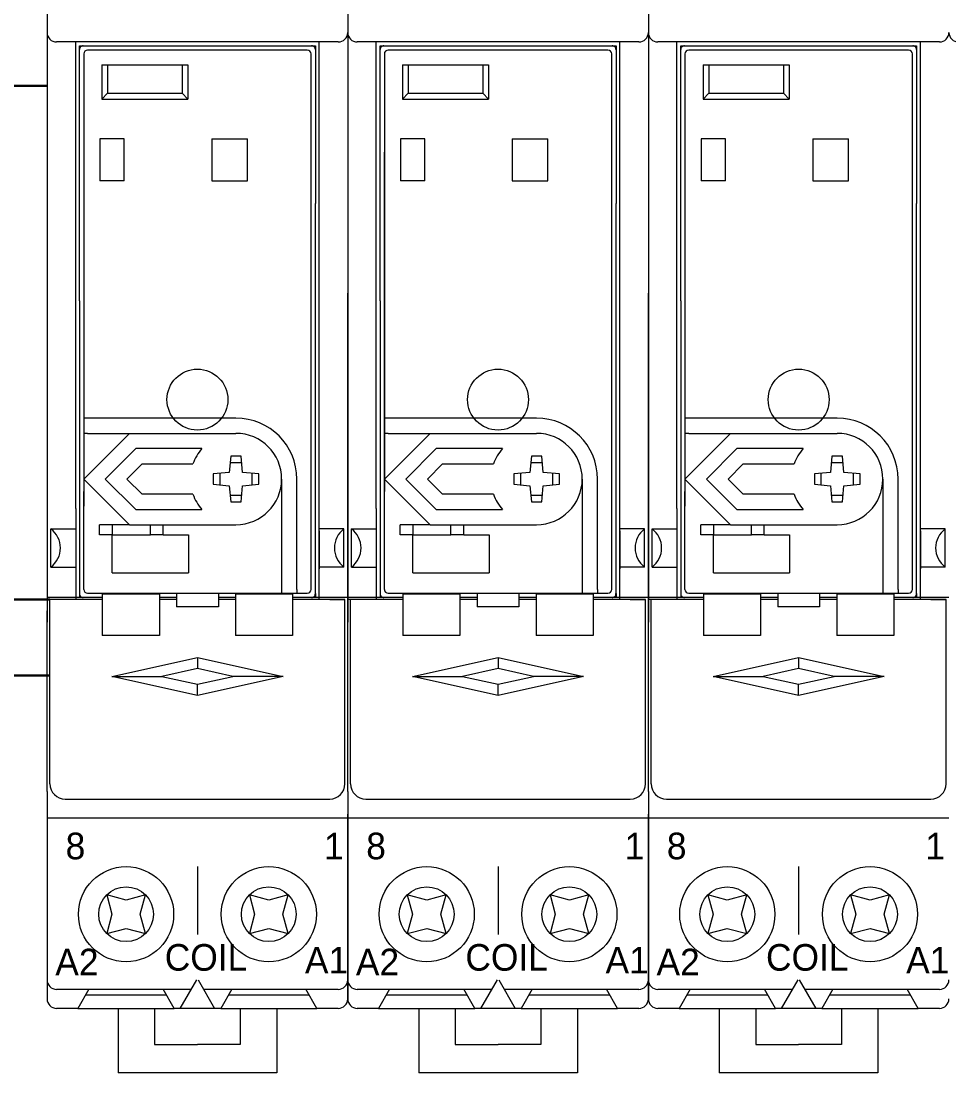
# Model space of a CAD drawing. Header units: millimetres. Extents: x -6000 to 26000, y -6000 to 26000.
# Drawn here: x 86 to 92.78, y -2357.63 to -2349.93 of the extents above; entities that cross this region are included whole.
import ezdxf

# ---------------------------------------------------------------- set-up
doc = ezdxf.new("R2010")
doc.units = ezdxf.units.MM
doc.header["$MEASUREMENT"] = 0
doc.linetypes.add('HIDDEN2', pattern=[2.38125, 1.5875, -0.79375])
for name, color, linetype, lineweight in [('Чертеж и Рисунок_Ном._пера__1', 7, 'Continuous', 15), ('Чертеж и Рисунок_Ном._пера__21', 7, 'Continuous', 30), ('Чертеж и Рисунок_Ном._пера__7', 7, 'Continuous', 15)]:
    doc.layers.add(name, color=color, linetype=linetype, lineweight=lineweight)
doc.styles.add('СГЕНЕРИР_СТИЛЬ_3', font='arial.ttf')

msp = doc.modelspace()

# ---------------------------------------------------------------- linework, layer by layer
at = {"layer": 'Чертеж и Рисунок_Ном._пера__21', "color": 7, "linetype": 'Continuous', "lineweight": 30}
for p, q in [((84.381, -2350.4078), (86.1895, -2350.4078)), ((86.2104, -2354.1639), (84.381, -2354.1639)), ((86.2104, -2354.7204), (84.381, -2354.7204))]:
    msp.add_line(p, q, dxfattribs=at)
at = {"layer": 'Чертеж и Рисунок_Ном._пера__7', "color": 7, "linetype": 'Continuous', "lineweight": 15}
for p, q in [((86.1895, -2345.8378), (86.1895, -2351.924)), ((88.3875, -2345.8378), (88.3875, -2351.924)), ((88.3875, -2345.8378), (88.3875, -2351.924)), ((90.5856, -2345.8378), (90.5856, -2351.924)), ((90.5856, -2345.8378), (90.5856, -2351.924)), ((88.318, -2350.0878), (86.259, -2350.0878)), ((86.3982, -2353.4994), (86.3982, -2350.0878)), ((86.426, -2350.1435), (86.426, -2350.1156)), ((86.426, -2350.1156), (88.151, -2350.1156)), ((86.426, -2350.8251), (86.426, -2350.1435)), ((88.0919, -2350.1469), (86.4851, -2350.1469)), ((88.1232, -2350.1156), (88.151, -2350.1156)), ((88.151, -2350.1156), (88.151, -2350.1435)), ((88.151, -2350.1156), (88.151, -2351.2703)), ((88.1789, -2354.1639), (88.1789, -2350.0878)), ((90.516, -2350.0878), (88.4571, -2350.0878)), ((88.5962, -2353.4994), (88.5962, -2350.0878)), ((88.624, -2350.1435), (88.624, -2350.1156)), ((88.624, -2350.1156), (90.3491, -2350.1156)), ((88.624, -2350.8251), (88.624, -2350.1435)), ((90.2899, -2350.1469), (88.6831, -2350.1469)), ((90.3212, -2350.1156), (90.3491, -2350.1156)), ((90.3491, -2350.1156), (90.3491, -2350.1435)), ((90.3491, -2350.1156), (90.3491, -2351.2703)), ((90.3769, -2354.1639), (90.3769, -2350.0878)), ((92.714, -2350.0878), (90.6551, -2350.0878)), ((90.7942, -2353.4994), (90.7942, -2350.0878)), ((90.8221, -2350.1435), (90.8221, -2350.1156)), ((90.8221, -2350.1156), (92.5471, -2350.1156)), ((90.8221, -2350.8251), (90.8221, -2350.1435)), ((92.488, -2350.1469), (90.8812, -2350.1469)), ((92.5193, -2350.1156), (92.5471, -2350.1156)), ((92.5471, -2350.1156), (92.5471, -2350.1435)), ((92.5471, -2350.1156), (92.5471, -2351.2703)), ((92.5749, -2354.1639), (92.5749, -2350.0878)), ((86.4573, -2350.1748), (86.4573, -2352.8388)), ((88.1197, -2354.0909), (88.1197, -2350.1748)), ((88.6553, -2350.1748), (88.6553, -2352.8388)), ((90.3178, -2354.0909), (90.3178, -2350.1748)), ((90.8534, -2350.1748), (90.8534, -2352.8388)), ((92.5158, -2354.0909), (92.5158, -2350.1748)), ((86.5894, -2350.2548), (87.2189, -2350.2548)), ((86.5894, -2350.2548), (86.5894, -2350.5052)), ((86.6312, -2350.2548), (86.6312, -2350.4634)), ((87.1772, -2350.2548), (87.1772, -2350.4634)), ((87.2189, -2350.2548), (87.2189, -2350.5052)), ((88.7875, -2350.2548), (89.417, -2350.2548)), ((88.7875, -2350.2548), (88.7875, -2350.5052)), ((88.8292, -2350.2548), (88.8292, -2350.4634)), ((89.3753, -2350.2548), (89.3753, -2350.4634)), ((89.417, -2350.2548), (89.417, -2350.5052)), ((90.9855, -2350.2548), (91.615, -2350.2548)), ((90.9855, -2350.2548), (90.9855, -2350.5052)), ((91.0273, -2350.2548), (91.0273, -2350.4634)), ((91.5733, -2350.2548), (91.5733, -2350.4634)), ((91.615, -2350.2548), (91.615, -2350.5052)), ((86.5894, -2350.5052), (86.6312, -2350.4634)), ((86.6312, -2350.4634), (87.1772, -2350.4634)), ((87.2189, -2350.5052), (87.1772, -2350.4634)), ((88.7875, -2350.5052), (88.8292, -2350.4634)), ((88.8292, -2350.4634), (89.3753, -2350.4634)), ((89.417, -2350.5052), (89.3753, -2350.4634)), ((90.9855, -2350.5052), (91.0273, -2350.4634)), ((91.0273, -2350.4634), (91.5733, -2350.4634)), ((91.615, -2350.5052), (91.5733, -2350.4634)), ((86.5894, -2350.5052), (87.2189, -2350.5052)), ((88.7875, -2350.5052), (89.417, -2350.5052)), ((90.9855, -2350.5052), (91.615, -2350.5052)), ((86.426, -2351.2703), (86.426, -2350.8251)), ((86.7529, -2350.7973), (86.5755, -2350.7973)), ((86.5755, -2350.7973), (86.5755, -2351.1034)), ((86.7529, -2351.1034), (86.7529, -2350.7973)), ((87.3928, -2350.7973), (87.6537, -2350.7973)), ((87.3928, -2350.7973), (87.3928, -2351.1034)), ((87.6537, -2351.1034), (87.6537, -2350.7973)), ((88.624, -2351.2703), (88.624, -2350.8251)), ((88.9509, -2350.7973), (88.7736, -2350.7973)), ((88.7736, -2350.7973), (88.7736, -2351.1034)), ((88.9509, -2351.1034), (88.9509, -2350.7973)), ((89.5909, -2350.7973), (89.8517, -2350.7973)), ((89.5909, -2350.7973), (89.5909, -2351.1034)), ((89.8517, -2351.1034), (89.8517, -2350.7973)), ((90.8221, -2351.2703), (90.8221, -2350.8251)), ((91.149, -2350.7973), (90.9716, -2350.7973)), ((90.9716, -2350.7973), (90.9716, -2351.1034)), ((91.149, -2351.1034), (91.149, -2350.7973)), ((91.7889, -2350.7973), (92.0498, -2350.7973)), ((91.7889, -2350.7973), (91.7889, -2351.1034)), ((92.0498, -2351.1034), (92.0498, -2350.7973)), ((86.4571, -2350.8947), (86.4571, -2353.4823)), ((88.12, -2353.4823), (88.12, -2350.8947)), ((88.6551, -2350.8947), (88.6551, -2353.4823)), ((90.318, -2353.4823), (90.318, -2350.8947)), ((90.8531, -2350.8947), (90.8531, -2353.4823)), ((92.516, -2353.4823), (92.516, -2350.8947)), ((86.7529, -2351.1034), (86.5755, -2351.1034)), ((87.3928, -2351.1034), (87.6537, -2351.1034)), ((88.9509, -2351.1034), (88.7736, -2351.1034)), ((89.5909, -2351.1034), (89.8517, -2351.1034)), ((91.149, -2351.1034), (90.9716, -2351.1034)), ((91.7889, -2351.1034), (92.0498, -2351.1034)), ((86.426, -2351.9798), (86.426, -2351.2703)), ((88.151, -2354.1222), (88.151, -2351.2703)), ((88.624, -2351.9798), (88.624, -2351.2703)), ((90.3491, -2354.1222), (90.3491, -2351.2703)), ((90.8221, -2351.9798), (90.8221, -2351.2703)), ((92.5471, -2354.1222), (92.5471, -2351.2703)), ((86.1895, -2351.924), (86.1895, -2354.1918)), ((88.3875, -2355.569), (88.3875, -2351.924)), ((88.3875, -2351.924), (88.3875, -2354.1918)), ((90.5856, -2355.569), (90.5856, -2351.924)), ((90.5856, -2351.924), (90.5856, -2354.1918)), ((86.426, -2351.9798), (86.426, -2354.15)), ((88.624, -2351.9798), (88.624, -2354.15)), ((90.8221, -2351.9798), (90.8221, -2354.15)), ((86.4851, -2352.8388), (86.4573, -2352.8388)), ((86.4573, -2352.8388), (86.4573, -2352.9501)), ((87.5702, -2352.8388), (86.4851, -2352.8388)), ((88.6831, -2352.8388), (88.6553, -2352.8388)), ((88.6553, -2352.8388), (88.6553, -2352.9501)), ((89.7683, -2352.8388), (88.6831, -2352.8388)), ((90.8812, -2352.8388), (90.8534, -2352.8388)), ((90.8534, -2352.8388), (90.8534, -2352.9501)), ((91.9663, -2352.8388), (90.8812, -2352.8388)), ((86.4851, -2352.9501), (86.4573, -2352.9501)), ((86.4573, -2352.9501), (86.4573, -2353.284)), ((86.4573, -2353.284), (86.7912, -2352.9501)), ((86.4851, -2352.9501), (87.5702, -2352.9501)), ((88.6831, -2352.9501), (88.6553, -2352.9501)), ((88.6553, -2352.9501), (88.6553, -2353.284)), ((88.6553, -2353.284), (88.9892, -2352.9501)), ((88.6831, -2352.9501), (89.7683, -2352.9501)), ((90.8812, -2352.9501), (90.8534, -2352.9501)), ((90.8534, -2352.9501), (90.8534, -2353.284)), ((90.8534, -2353.284), (91.1872, -2352.9501)), ((90.8812, -2352.9501), (91.9663, -2352.9501)), ((86.8373, -2353.0614), (86.6147, -2353.284)), ((87.3214, -2353.0614), (86.8373, -2353.0614)), ((89.0353, -2353.0614), (88.8127, -2353.284)), ((89.5194, -2353.0614), (89.0353, -2353.0614)), ((91.2333, -2353.0614), (91.0108, -2353.284)), ((91.7174, -2353.0614), (91.2333, -2353.0614)), ((87.532, -2353.1171), (87.5216, -2353.2354)), ((87.6085, -2353.1171), (87.532, -2353.1171)), ((87.6188, -2353.2354), (87.6085, -2353.1171)), ((89.73, -2353.1171), (89.7196, -2353.2354)), ((89.8065, -2353.1171), (89.73, -2353.1171)), ((89.8169, -2353.2354), (89.8065, -2353.1171)), ((91.928, -2353.1171), (91.9177, -2353.2354)), ((92.0045, -2353.1171), (91.928, -2353.1171)), ((92.0149, -2353.2354), (92.0045, -2353.1171)), ((86.7721, -2353.284), (86.8834, -2353.1727)), ((86.8834, -2353.1727), (87.2554, -2353.1727)), ((87.6127, -2353.1655), (87.5277, -2353.1655)), ((88.9701, -2353.284), (89.0814, -2353.1727)), ((89.0814, -2353.1727), (89.4535, -2353.1727)), ((89.8108, -2353.1655), (89.7258, -2353.1655)), ((91.1681, -2353.284), (91.2794, -2353.1727)), ((91.2794, -2353.1727), (91.6515, -2353.1727)), ((92.0088, -2353.1655), (91.9238, -2353.1655)), ((86.4573, -2353.284), (86.4573, -2353.3743)), ((86.4573, -2353.284), (86.7912, -2353.6179)), ((86.6147, -2353.284), (86.8373, -2353.5066)), ((86.8834, -2353.3953), (86.7721, -2353.284)), ((87.5216, -2353.2354), (87.4033, -2353.2458)), ((87.4033, -2353.2458), (87.4033, -2353.3223)), ((87.4517, -2353.2415), (87.4517, -2353.3265)), ((87.7372, -2353.2458), (87.6188, -2353.2354)), ((87.6887, -2353.3265), (87.6887, -2353.2415)), ((87.7372, -2353.3223), (87.7372, -2353.2458)), ((87.9041, -2353.284), (87.9041, -2354.0909)), ((88.0154, -2354.0909), (88.0154, -2353.284)), ((88.6553, -2353.284), (88.6553, -2353.3743)), ((88.6553, -2353.284), (88.9892, -2353.6179)), ((88.8127, -2353.284), (89.0353, -2353.5066)), ((89.0814, -2353.3953), (88.9701, -2353.284)), ((89.7196, -2353.2354), (89.6013, -2353.2458)), ((89.6013, -2353.2458), (89.6013, -2353.3223)), ((89.6498, -2353.2415), (89.6498, -2353.3265)), ((89.9352, -2353.2458), (89.8169, -2353.2354)), ((89.8867, -2353.3265), (89.8867, -2353.2415)), ((89.9352, -2353.3223), (89.9352, -2353.2458)), ((90.1021, -2353.284), (90.1021, -2354.0909)), ((90.2134, -2354.0909), (90.2134, -2353.284)), ((90.8534, -2353.284), (90.8534, -2353.3743)), ((90.8534, -2353.284), (91.1872, -2353.6179)), ((91.0108, -2353.284), (91.2333, -2353.5066)), ((91.2794, -2353.3953), (91.1681, -2353.284)), ((91.9177, -2353.2354), (91.7994, -2353.2458)), ((91.7994, -2353.2458), (91.7994, -2353.3223)), ((91.8478, -2353.2415), (91.8478, -2353.3265)), ((92.1332, -2353.2458), (92.0149, -2353.2354)), ((92.0848, -2353.3265), (92.0848, -2353.2415)), ((92.1332, -2353.3223), (92.1332, -2353.2458)), ((92.3002, -2353.284), (92.3002, -2354.0909)), ((92.4115, -2354.0909), (92.4115, -2353.284)), ((86.4573, -2354.0909), (86.4573, -2353.3743)), ((87.4033, -2353.3223), (87.5216, -2353.3326)), ((87.5216, -2353.3326), (87.532, -2353.451)), ((87.6085, -2353.451), (87.6188, -2353.3326)), ((87.6188, -2353.3326), (87.7372, -2353.3223)), ((88.6553, -2354.0909), (88.6553, -2353.3743)), ((89.6013, -2353.3223), (89.7196, -2353.3326)), ((89.7196, -2353.3326), (89.73, -2353.451)), ((89.8065, -2353.451), (89.8169, -2353.3326)), ((89.8169, -2353.3326), (89.9352, -2353.3223)), ((90.8534, -2354.0909), (90.8534, -2353.3743)), ((91.7994, -2353.3223), (91.9177, -2353.3326)), ((91.9177, -2353.3326), (91.928, -2353.451)), ((92.0045, -2353.451), (92.0149, -2353.3326)), ((92.0149, -2353.3326), (92.1332, -2353.3223)), ((87.2554, -2353.3953), (86.8834, -2353.3953)), ((87.5277, -2353.4025), (87.6127, -2353.4025)), ((87.532, -2353.451), (87.6085, -2353.451)), ((89.4535, -2353.3953), (89.0814, -2353.3953)), ((89.7258, -2353.4025), (89.8108, -2353.4025)), ((89.73, -2353.451), (89.8065, -2353.451)), ((91.6515, -2353.3953), (91.2794, -2353.3953)), ((91.9238, -2353.4025), (92.0088, -2353.4025)), ((91.928, -2353.451), (92.0045, -2353.451)), ((86.3982, -2353.4994), (86.3982, -2354.1639)), ((86.8373, -2353.5066), (87.3214, -2353.5066)), ((88.5962, -2353.4994), (88.5962, -2354.1639)), ((89.0353, -2353.5066), (89.5194, -2353.5066)), ((90.7942, -2353.4994), (90.7942, -2354.1639)), ((91.2333, -2353.5066), (91.7174, -2353.5066)), ((86.666, -2353.6179), (86.5728, -2353.6179)), ((86.5728, -2353.6909), (86.5728, -2353.6179)), ((86.666, -2353.6179), (86.666, -2353.6909)), ((86.7912, -2353.6179), (86.666, -2353.6179)), ((86.7912, -2353.6179), (87.5702, -2353.6179)), ((86.9442, -2353.6909), (86.9442, -2353.6179)), ((87.0374, -2353.6909), (87.0374, -2353.6179)), ((88.864, -2353.6179), (88.7708, -2353.6179)), ((88.7708, -2353.6909), (88.7708, -2353.6179)), ((88.864, -2353.6179), (88.864, -2353.6909)), ((88.9892, -2353.6179), (88.864, -2353.6179)), ((88.9892, -2353.6179), (89.7683, -2353.6179)), ((89.1422, -2353.6909), (89.1422, -2353.6179)), ((89.2354, -2353.6909), (89.2354, -2353.6179)), ((91.062, -2353.6179), (90.9688, -2353.6179)), ((90.9688, -2353.6909), (90.9688, -2353.6179)), ((91.062, -2353.6179), (91.062, -2353.6909)), ((91.1872, -2353.6179), (91.062, -2353.6179)), ((91.1872, -2353.6179), (91.9663, -2353.6179)), ((91.3403, -2353.6909), (91.3403, -2353.6179)), ((91.4335, -2353.6909), (91.4335, -2353.6179)), ((86.2173, -2353.9274), (86.2173, -2353.6492)), ((86.2173, -2353.6492), (86.3982, -2353.6492)), ((86.666, -2353.6909), (86.5728, -2353.6909)), ((86.666, -2353.6909), (86.9442, -2353.6909)), ((86.666, -2353.9692), (86.666, -2353.6909)), ((87.0374, -2353.6909), (86.9442, -2353.6909)), ((87.0374, -2353.6909), (87.1452, -2353.6909)), ((87.1452, -2353.6909), (87.2224, -2353.6909)), ((87.2224, -2353.6909), (87.2224, -2353.9692)), ((88.3597, -2353.6492), (88.1789, -2353.6492)), ((88.1789, -2353.6631), (88.1789, -2353.9413)), ((88.3597, -2353.9274), (88.3597, -2353.6492)), ((88.4153, -2353.9274), (88.4153, -2353.6492)), ((88.4153, -2353.6492), (88.5962, -2353.6492)), ((88.864, -2353.6909), (88.7708, -2353.6909)), ((88.864, -2353.6909), (89.1422, -2353.6909)), ((88.864, -2353.9692), (88.864, -2353.6909)), ((89.2354, -2353.6909), (89.1422, -2353.6909)), ((89.2354, -2353.6909), (89.3432, -2353.6909)), ((89.3432, -2353.6909), (89.4205, -2353.6909)), ((89.4205, -2353.6909), (89.4205, -2353.9692)), ((90.5577, -2353.6492), (90.3769, -2353.6492)), ((90.3769, -2353.6631), (90.3769, -2353.9413)), ((90.5577, -2353.9274), (90.5577, -2353.6492)), ((90.6134, -2353.9274), (90.6134, -2353.6492)), ((90.6134, -2353.6492), (90.7942, -2353.6492)), ((91.062, -2353.6909), (90.9688, -2353.6909)), ((91.062, -2353.6909), (91.3403, -2353.6909)), ((91.062, -2353.9692), (91.062, -2353.6909)), ((91.4335, -2353.6909), (91.3403, -2353.6909)), ((91.4335, -2353.6909), (91.5412, -2353.6909)), ((91.5412, -2353.6909), (91.6185, -2353.6909)), ((91.6185, -2353.6909), (91.6185, -2353.9692)), ((92.7558, -2353.6492), (92.5749, -2353.6492)), ((92.5749, -2353.6631), (92.5749, -2353.9413)), ((92.7558, -2353.9274), (92.7558, -2353.6492)), ((86.2173, -2353.9274), (86.3982, -2353.9274)), ((86.666, -2353.9692), (87.2197, -2353.9692)), ((87.2197, -2353.9692), (87.2224, -2353.9692)), ((88.3597, -2353.9274), (88.1789, -2353.9274)), ((88.4153, -2353.9274), (88.5962, -2353.9274)), ((88.864, -2353.9692), (89.4177, -2353.9692)), ((89.4177, -2353.9692), (89.4205, -2353.9692)), ((90.5577, -2353.9274), (90.3769, -2353.9274)), ((90.6134, -2353.9274), (90.7942, -2353.9274)), ((91.062, -2353.9692), (91.6158, -2353.9692)), ((91.6158, -2353.9692), (91.6185, -2353.9692)), ((92.7558, -2353.9274), (92.5749, -2353.9274)), ((88.3875, -2354.0526), (88.3875, -2354.1918)), ((90.5856, -2354.0526), (90.5856, -2354.1918)), ((86.5929, -2354.15), (86.1895, -2354.15)), ((86.5929, -2354.15), (86.426, -2354.15)), ((86.4851, -2354.1187), (87.2598, -2354.1187)), ((86.5929, -2354.127), (86.5929, -2354.4283)), ((87.0103, -2354.127), (86.5929, -2354.127)), ((87.0103, -2354.127), (87.0103, -2354.4283)), ((87.1355, -2354.15), (87.0103, -2354.15)), ((87.1355, -2354.1221), (87.1355, -2354.2196)), ((87.4415, -2354.1221), (87.1355, -2354.1221)), ((87.2598, -2354.1187), (87.9041, -2354.1187)), ((87.4415, -2354.1221), (87.4415, -2354.2196)), ((87.5667, -2354.15), (87.4415, -2354.15)), ((87.5667, -2354.15), (87.4415, -2354.15)), ((87.9841, -2354.127), (87.5667, -2354.127)), ((87.5667, -2354.127), (87.5667, -2354.4283)), ((87.9041, -2354.0909), (87.9041, -2354.1187)), ((87.9041, -2354.1187), (88.0154, -2354.1187)), ((87.9841, -2354.127), (87.9841, -2354.4283)), ((88.151, -2354.15), (87.9841, -2354.15)), ((88.3875, -2354.15), (87.9841, -2354.15)), ((88.0154, -2354.0909), (88.0154, -2354.1187)), ((88.0154, -2354.1187), (88.0919, -2354.1187)), ((88.151, -2354.1222), (88.151, -2354.15)), ((88.791, -2354.15), (88.3875, -2354.15)), ((88.791, -2354.15), (88.624, -2354.15)), ((88.6831, -2354.1187), (89.4578, -2354.1187)), ((88.791, -2354.127), (88.791, -2354.4283)), ((89.2083, -2354.127), (88.791, -2354.127)), ((89.2083, -2354.127), (89.2083, -2354.4283)), ((89.3335, -2354.15), (89.2083, -2354.15)), ((89.3335, -2354.1221), (89.3335, -2354.2196)), ((89.6396, -2354.1221), (89.3335, -2354.1221)), ((89.4578, -2354.1187), (90.1021, -2354.1187)), ((89.6396, -2354.1221), (89.6396, -2354.2196)), ((89.7648, -2354.15), (89.6396, -2354.15)), ((89.7648, -2354.15), (89.6396, -2354.15)), ((90.1821, -2354.127), (89.7648, -2354.127)), ((89.7648, -2354.127), (89.7648, -2354.4283)), ((90.1021, -2354.0909), (90.1021, -2354.1187)), ((90.1021, -2354.1187), (90.2134, -2354.1187)), ((90.1821, -2354.127), (90.1821, -2354.4283)), ((90.3491, -2354.15), (90.1821, -2354.15)), ((90.5856, -2354.15), (90.1821, -2354.15)), ((90.2134, -2354.0909), (90.2134, -2354.1187)), ((90.2134, -2354.1187), (90.2899, -2354.1187)), ((90.3491, -2354.1222), (90.3491, -2354.15)), ((90.989, -2354.15), (90.5856, -2354.15)), ((90.989, -2354.15), (90.8221, -2354.15)), ((90.8812, -2354.1187), (91.6558, -2354.1187)), ((90.989, -2354.127), (90.989, -2354.4283)), ((91.4064, -2354.127), (90.989, -2354.127)), ((91.5316, -2354.15), (91.4063, -2354.15)), ((91.4064, -2354.127), (91.4064, -2354.4283)), ((91.5316, -2354.1221), (91.5316, -2354.2196)), ((91.8376, -2354.1221), (91.5316, -2354.1221)), ((91.6558, -2354.1187), (92.3002, -2354.1187)), ((91.8376, -2354.1221), (91.8376, -2354.2196)), ((91.9628, -2354.15), (91.8376, -2354.15)), ((91.9628, -2354.15), (91.8376, -2354.15)), ((92.3802, -2354.127), (91.9628, -2354.127)), ((91.9628, -2354.127), (91.9628, -2354.4283)), ((92.3002, -2354.0909), (92.3002, -2354.1187)), ((92.3002, -2354.1187), (92.4115, -2354.1187)), ((92.3802, -2354.127), (92.3802, -2354.4283)), ((92.5471, -2354.15), (92.3802, -2354.15)), ((92.7836, -2354.15), (92.3802, -2354.15)), ((92.4115, -2354.0909), (92.4115, -2354.1187)), ((92.4115, -2354.1187), (92.488, -2354.1187)), ((92.5471, -2354.1222), (92.5471, -2354.15)), ((86.5929, -2354.1639), (86.1895, -2354.1639)), ((86.1895, -2354.1918), (86.1895, -2354.3309)), ((86.3216, -2354.1639), (86.2104, -2354.1639)), ((86.2104, -2354.7204), (86.2104, -2354.1639)), ((86.5929, -2354.1639), (86.3216, -2354.1639)), ((87.1355, -2354.1639), (87.0103, -2354.1639)), ((87.1355, -2354.1639), (87.0103, -2354.1639)), ((87.4415, -2354.2196), (87.1355, -2354.2196)), ((87.5667, -2354.1639), (87.4415, -2354.1639)), ((87.5667, -2354.1639), (87.4415, -2354.1639)), ((88.3667, -2354.1639), (87.9841, -2354.1639)), ((88.2554, -2354.1639), (87.9841, -2354.1639)), ((88.2554, -2354.1639), (88.3667, -2354.1639)), ((88.3667, -2354.7204), (88.3667, -2354.1639)), ((88.791, -2354.1639), (88.3875, -2354.1639)), ((88.3875, -2354.1918), (88.3875, -2354.3309)), ((88.3875, -2354.1918), (88.3875, -2354.3309)), ((88.5197, -2354.1639), (88.4084, -2354.1639)), ((88.4084, -2354.7204), (88.4084, -2354.1639)), ((88.791, -2354.1639), (88.5197, -2354.1639)), ((89.3335, -2354.1639), (89.2083, -2354.1639)), ((89.3335, -2354.1639), (89.2083, -2354.1639)), ((89.6396, -2354.2196), (89.3335, -2354.2196)), ((89.7648, -2354.1639), (89.6396, -2354.1639)), ((89.7648, -2354.1639), (89.6396, -2354.1639)), ((90.5647, -2354.1639), (90.1821, -2354.1639)), ((90.4534, -2354.1639), (90.1821, -2354.1639)), ((90.4534, -2354.1639), (90.5647, -2354.1639)), ((90.5647, -2354.7204), (90.5647, -2354.1639)), ((90.989, -2354.1639), (90.5856, -2354.1639)), ((90.5856, -2354.1918), (90.5856, -2354.3309)), ((90.5856, -2354.1918), (90.5856, -2354.3309)), ((90.7177, -2354.1639), (90.6064, -2354.1639)), ((90.6064, -2354.7204), (90.6064, -2354.1639)), ((90.989, -2354.1639), (90.7177, -2354.1639)), ((91.5316, -2354.1639), (91.4064, -2354.1639)), ((91.5316, -2354.1639), (91.4064, -2354.1639)), ((91.8376, -2354.2196), (91.5316, -2354.2196)), ((91.9628, -2354.1639), (91.8376, -2354.1639)), ((91.9628, -2354.1639), (91.8376, -2354.1639)), ((92.7627, -2354.1639), (92.3802, -2354.1639)), ((92.6514, -2354.1639), (92.3802, -2354.1639)), ((92.6514, -2354.1639), (92.7627, -2354.1639)), ((92.7627, -2354.7204), (92.7627, -2354.1639)), ((86.1895, -2355.569), (86.1895, -2354.2474)), ((88.3875, -2355.569), (88.3875, -2354.2474)), ((90.5856, -2355.569), (90.5856, -2354.2474)), ((87.0103, -2354.4283), (86.5929, -2354.4283)), ((87.9841, -2354.4283), (87.5667, -2354.4283)), ((89.2083, -2354.4283), (88.791, -2354.4283)), ((90.1821, -2354.4283), (89.7648, -2354.4283)), ((91.4064, -2354.4283), (90.989, -2354.4283)), ((92.3802, -2354.4283), (91.9628, -2354.4283)), ((86.6625, -2354.7274), (87.2885, -2354.5882)), ((87.2885, -2354.5882), (87.9145, -2354.7274)), ((87.2885, -2354.5882), (87.2885, -2354.6696)), ((88.8605, -2354.7274), (89.4865, -2354.5882)), ((89.4865, -2354.5882), (90.1126, -2354.7274)), ((89.4865, -2354.5882), (89.4865, -2354.6696)), ((91.0586, -2354.7274), (91.6846, -2354.5882)), ((91.6846, -2354.5882), (92.3106, -2354.7274)), ((91.6846, -2354.5882), (91.6846, -2354.6696)), ((87.2885, -2354.6696), (87.0288, -2354.7274)), ((87.5482, -2354.7274), (87.2885, -2354.6696)), ((89.4865, -2354.6696), (89.2269, -2354.7274)), ((89.7462, -2354.7274), (89.4865, -2354.6696)), ((91.6846, -2354.6696), (91.4249, -2354.7274)), ((91.9443, -2354.7274), (91.6846, -2354.6696)), ((86.2104, -2355.5134), (86.2104, -2354.7204)), ((87.2885, -2354.8665), (86.6625, -2354.7274)), ((86.6625, -2354.7274), (87.0288, -2354.7274)), ((87.0288, -2354.7274), (87.2885, -2354.7851)), ((87.9145, -2354.7274), (87.2885, -2354.8665)), ((87.2885, -2354.7851), (87.5482, -2354.7274)), ((87.9145, -2354.7274), (87.5482, -2354.7274)), ((88.3667, -2355.5134), (88.3667, -2354.7204)), ((88.4084, -2355.5134), (88.4084, -2354.7204)), ((89.4865, -2354.8665), (88.8605, -2354.7274)), ((88.8605, -2354.7274), (89.2269, -2354.7274)), ((89.2269, -2354.7274), (89.4865, -2354.7851)), ((90.1126, -2354.7274), (89.4865, -2354.8665)), ((89.4865, -2354.7851), (89.7462, -2354.7274)), ((90.1126, -2354.7274), (89.7462, -2354.7274)), ((90.5647, -2355.5134), (90.5647, -2354.7204)), ((90.6064, -2355.5134), (90.6064, -2354.7204)), ((91.6846, -2354.8665), (91.0586, -2354.7274)), ((91.0586, -2354.7274), (91.4249, -2354.7274)), ((91.4249, -2354.7274), (91.6846, -2354.7851)), ((92.3106, -2354.7274), (91.6846, -2354.8665)), ((91.6846, -2354.7851), (91.9443, -2354.7274)), ((92.3106, -2354.7274), (91.9443, -2354.7274)), ((92.7627, -2355.5134), (92.7627, -2354.7204)), ((87.2885, -2354.8665), (87.2885, -2354.7851)), ((89.4865, -2354.8665), (89.4865, -2354.7851)), ((91.6846, -2354.8665), (91.6846, -2354.7851)), ((86.1895, -2355.569), (86.1895, -2357.0854)), ((88.3875, -2355.569), (88.3875, -2357.0854)), ((88.3875, -2355.569), (88.3875, -2357.0854)), ((90.5856, -2355.569), (90.5856, -2357.0854)), ((90.5856, -2355.569), (90.5856, -2357.0854)), ((86.3216, -2355.6246), (88.2554, -2355.6246)), ((88.5197, -2355.6246), (90.4534, -2355.6246)), ((90.7177, -2355.6246), (92.6515, -2355.6246)), ((86.1895, -2355.7359), (86.1895, -2355.8181)), ((88.3875, -2355.7638), (86.1895, -2355.7638)), ((88.3875, -2355.7638), (86.1895, -2355.7638)), ((88.3875, -2355.8181), (88.3875, -2355.7359)), ((88.3875, -2355.7359), (88.3875, -2355.8181)), ((90.5856, -2355.7638), (88.3875, -2355.7638)), ((90.5856, -2355.7638), (88.3875, -2355.7638)), ((90.5856, -2355.8181), (90.5856, -2355.7359)), ((90.5856, -2355.7359), (90.5856, -2355.8181)), ((92.7836, -2355.7638), (90.5856, -2355.7638)), ((92.7836, -2355.7638), (90.5856, -2355.7638)), ((86.1895, -2355.8181), (86.1895, -2356.9463)), ((88.3875, -2356.9463), (88.3875, -2355.8181)), ((88.3875, -2355.8181), (88.3875, -2356.9463)), ((90.5856, -2356.9463), (90.5856, -2355.8181)), ((90.5856, -2355.8181), (90.5856, -2356.9463)), ((87.2885, -2356.1169), (87.2885, -2356.6151)), ((89.4865, -2356.1169), (89.4865, -2356.6151)), ((91.6846, -2356.1169), (91.6846, -2356.6151)), ((86.6252, -2356.3247), (86.6631, -2356.4663)), ((86.7668, -2356.3626), (86.6252, -2356.3247)), ((86.9085, -2356.3247), (86.7668, -2356.3626)), ((86.8705, -2356.4663), (86.9085, -2356.3247)), ((87.8102, -2356.3626), (87.6685, -2356.3247)), ((87.6685, -2356.3247), (87.7065, -2356.4663)), ((87.9518, -2356.3247), (87.8102, -2356.3626)), ((87.9139, -2356.4663), (87.9518, -2356.3247)), ((88.8232, -2356.3247), (88.8612, -2356.4663)), ((88.9649, -2356.3626), (88.8232, -2356.3247)), ((89.1065, -2356.3247), (88.9649, -2356.3626)), ((89.0686, -2356.4663), (89.1065, -2356.3247)), ((90.0082, -2356.3626), (89.8666, -2356.3247)), ((89.8666, -2356.3247), (89.9045, -2356.4663)), ((90.1499, -2356.3247), (90.0082, -2356.3626)), ((90.1119, -2356.4663), (90.1499, -2356.3247)), ((91.0212, -2356.3247), (91.0592, -2356.4663)), ((91.1629, -2356.3626), (91.0212, -2356.3247)), ((91.3046, -2356.3247), (91.1629, -2356.3626)), ((91.2666, -2356.4663), (91.3046, -2356.3247)), ((92.2063, -2356.3626), (92.0646, -2356.3247)), ((92.0646, -2356.3247), (92.1026, -2356.4663)), ((92.3479, -2356.3247), (92.2063, -2356.3626)), ((92.31, -2356.4663), (92.3479, -2356.3247)), ((86.6631, -2356.4663), (86.6252, -2356.608)), ((86.9085, -2356.608), (86.8705, -2356.4663)), ((87.7065, -2356.4663), (87.6685, -2356.608)), ((87.9518, -2356.608), (87.9139, -2356.4663)), ((88.8612, -2356.4663), (88.8232, -2356.608)), ((89.1065, -2356.608), (89.0686, -2356.4663)), ((89.9045, -2356.4663), (89.8666, -2356.608)), ((90.1499, -2356.608), (90.1119, -2356.4663)), ((91.0592, -2356.4663), (91.0212, -2356.608)), ((91.3046, -2356.608), (91.2666, -2356.4663)), ((92.1026, -2356.4663), (92.0646, -2356.608)), ((92.3479, -2356.608), (92.31, -2356.4663)), ((86.6252, -2356.608), (86.7668, -2356.57)), ((86.7668, -2356.57), (86.9085, -2356.608)), ((87.6685, -2356.608), (87.8102, -2356.57)), ((87.8102, -2356.57), (87.9518, -2356.608)), ((88.8232, -2356.608), (88.9649, -2356.57)), ((88.9649, -2356.57), (89.1065, -2356.608)), ((89.8666, -2356.608), (90.0082, -2356.57)), ((90.0082, -2356.57), (90.1499, -2356.608)), ((91.0212, -2356.608), (91.1629, -2356.57)), ((91.1629, -2356.57), (91.3046, -2356.608)), ((92.0646, -2356.608), (92.2063, -2356.57)), ((92.2063, -2356.57), (92.3479, -2356.608)), ((86.1895, -2356.9463), (86.1895, -2357.0854)), ((87.1633, -2357.1549), (87.2838, -2356.9463)), ((87.2932, -2356.9463), (87.4137, -2357.1549)), ((88.3875, -2357.0854), (88.3875, -2356.9463)), ((88.3875, -2356.9463), (88.3875, -2357.0854)), ((89.3613, -2357.1549), (89.4818, -2356.9463)), ((89.4913, -2356.9463), (89.6118, -2357.1549)), ((90.5856, -2357.0854), (90.5856, -2356.9463)), ((90.5856, -2356.9463), (90.5856, -2357.0854)), ((91.5594, -2357.1549), (91.6799, -2356.9463)), ((91.6893, -2356.9463), (91.8098, -2357.1549)), ((86.259, -2357.0158), (87.2436, -2357.0158)), ((86.4955, -2357.0158), (86.4152, -2357.1549)), ((87.0622, -2357.0575), (86.4714, -2357.0575)), ((87.1184, -2357.1549), (87.0381, -2357.0158)), ((87.3334, -2357.0158), (88.318, -2357.0158)), ((87.5389, -2357.0158), (87.4586, -2357.1549)), ((88.1056, -2357.0575), (87.5148, -2357.0575)), ((88.1618, -2357.1549), (88.0815, -2357.0158)), ((88.4571, -2357.0158), (89.4417, -2357.0158)), ((88.6936, -2357.0158), (88.6133, -2357.1549)), ((89.2602, -2357.0575), (88.6695, -2357.0575)), ((89.3165, -2357.1549), (89.2361, -2357.0158)), ((89.5314, -2357.0158), (90.516, -2357.0158)), ((89.737, -2357.0158), (89.6566, -2357.1549)), ((90.3036, -2357.0575), (89.7129, -2357.0575)), ((90.3598, -2357.1549), (90.2795, -2357.0158)), ((90.6551, -2357.0158), (91.6397, -2357.0158)), ((90.8916, -2357.0158), (90.8113, -2357.1549)), ((91.4583, -2357.0575), (90.8675, -2357.0575)), ((91.5145, -2357.1549), (91.4342, -2357.0158)), ((91.7295, -2357.0158), (92.714, -2357.0158)), ((91.935, -2357.0158), (91.8547, -2357.1549)), ((92.5016, -2357.0575), (91.9109, -2357.0575)), ((92.5579, -2357.1549), (92.4775, -2357.0158)), ((86.4152, -2357.1549), (86.259, -2357.1549)), ((86.4152, -2357.1549), (87.1184, -2357.1549)), ((86.7084, -2357.1549), (86.7084, -2357.6274)), ((86.9755, -2357.1549), (86.9755, -2357.4192)), ((87.1633, -2357.1549), (87.1184, -2357.1549)), ((87.4137, -2357.1549), (87.1633, -2357.1549)), ((87.4586, -2357.1549), (87.4137, -2357.1549)), ((87.4586, -2357.1549), (88.1618, -2357.1549)), ((87.6015, -2357.1549), (87.6015, -2357.4192)), ((87.8686, -2357.1549), (87.8686, -2357.6274)), ((88.318, -2357.1549), (88.1618, -2357.1549)), ((88.6133, -2357.1549), (88.4571, -2357.1549)), ((88.6133, -2357.1549), (89.3165, -2357.1549)), ((88.9064, -2357.1549), (88.9064, -2357.6274)), ((89.1735, -2357.1549), (89.1735, -2357.4192)), ((89.3613, -2357.1549), (89.3165, -2357.1549)), ((89.6118, -2357.1549), (89.3613, -2357.1549)), ((89.6566, -2357.1549), (89.6118, -2357.1549)), ((89.6566, -2357.1549), (90.3598, -2357.1549)), ((89.7996, -2357.1549), (89.7996, -2357.4192)), ((90.0667, -2357.1549), (90.0667, -2357.6274)), ((90.516, -2357.1549), (90.3598, -2357.1549)), ((90.8113, -2357.1549), (90.6551, -2357.1549)), ((90.8113, -2357.1549), (91.5145, -2357.1549)), ((91.1045, -2357.1549), (91.1045, -2357.6274)), ((91.3716, -2357.1549), (91.3716, -2357.4192)), ((91.5594, -2357.1549), (91.5145, -2357.1549)), ((91.8098, -2357.1549), (91.5594, -2357.1549)), ((91.8547, -2357.1549), (91.8098, -2357.1549)), ((91.8547, -2357.1549), (92.5579, -2357.1549)), ((91.9976, -2357.1549), (91.9976, -2357.4192)), ((92.2647, -2357.1549), (92.2647, -2357.6274)), ((92.714, -2357.1549), (92.5579, -2357.1549)), ((86.9755, -2357.4192), (87.2885, -2357.4192)), ((87.6015, -2357.4192), (87.2885, -2357.4192)), ((89.1735, -2357.4192), (89.4865, -2357.4192)), ((89.7996, -2357.4192), (89.4865, -2357.4192)), ((91.3716, -2357.4192), (91.6846, -2357.4192)), ((91.9976, -2357.4192), (91.6846, -2357.4192)), ((87.8686, -2357.6274), (86.7084, -2357.6274)), ((90.0667, -2357.6274), (88.9064, -2357.6274)), ((92.2647, -2357.6274), (91.1045, -2357.6274))]:
    msp.add_line(p, q, dxfattribs=at)
at = {"layer": 'Чертеж и Рисунок_Ном._пера__7', "color": 7, "linetype": 'HIDDEN2', "lineweight": 15}
for centre in [(87.2885, -2352.7032), (89.4865, -2352.7032), (91.6846, -2352.7032)]:
    msp.add_circle(centre, 0.2226, dxfattribs=at)
at = {"layer": 'Чертеж и Рисунок_Ном._пера__7', "color": 7, "linetype": 'Continuous', "lineweight": 15}
for centre, radius in [((86.7668, -2356.4663), 0.3478), ((87.8102, -2356.4663), 0.3478), ((88.9649, -2356.4663), 0.3478), ((90.0082, -2356.4663), 0.3478), ((91.1629, -2356.4663), 0.3478), ((92.2063, -2356.4663), 0.3478), ((86.7668, -2356.4663), 0.2003), ((87.8102, -2356.4663), 0.2003), ((88.9649, -2356.4663), 0.2003), ((90.0082, -2356.4663), 0.2003), ((91.1629, -2356.4663), 0.2003), ((92.2063, -2356.4663), 0.2003)]:
    msp.add_circle(centre, radius, dxfattribs=at)
for centre, radius, start, end in [((86.259, -2350.0183), 0.0696, 180, 270), ((88.318, -2350.0183), 0.0696, 270, 0), ((88.4571, -2350.0183), 0.0696, 180, 270), ((90.516, -2350.0183), 0.0696, 270, 0), ((90.6551, -2350.0183), 0.0696, 180, 270), ((92.714, -2350.0183), 0.0696, 270, 0), ((92.8532, -2350.0183), 0.0696, 180, 270), ((86.4538, -2350.1435), 0.0278, 89.9991, 180.0009), ((86.4851, -2350.1748), 0.0278, 90, 180), ((88.0919, -2350.1748), 0.0278, 0, 90), ((88.1232, -2350.1435), 0.0278, 359.9991, 90.0009), ((88.6518, -2350.1435), 0.0278, 89.9991, 180.0009), ((88.6831, -2350.1748), 0.0278, 90, 180), ((90.2899, -2350.1748), 0.0278, 0, 90), ((90.3212, -2350.1435), 0.0278, 359.9991, 90.0009), ((90.8499, -2350.1435), 0.0278, 89.9991, 180.0009), ((90.8812, -2350.1748), 0.0278, 90, 180), ((92.488, -2350.1748), 0.0278, 0, 90), ((92.5193, -2350.1435), 0.0278, 359.9991, 90.0009), ((87.5702, -2353.284), 0.4452, 0, 90), ((89.7683, -2353.284), 0.4452, 0, 90), ((91.9663, -2353.284), 0.4452, 0, 90), ((87.5702, -2353.284), 0.3339, 0, 90), ((89.7683, -2353.284), 0.3339, 0, 90), ((91.9663, -2353.284), 0.3339, 0, 90), ((87.5702, -2353.284), 0.3339, 138.18969, 160.52878), ((89.7683, -2353.284), 0.3339, 138.18969, 160.52878), ((91.9663, -2353.284), 0.3339, 138.18969, 160.52878), ((87.5702, -2353.284), 0.3339, 270, 0), ((89.7683, -2353.284), 0.3339, 270, 0), ((91.9663, -2353.284), 0.3339, 270, 0), ((87.5702, -2353.284), 0.3339, 199.47122, 221.81031), ((89.7683, -2353.284), 0.3339, 199.47122, 221.81031), ((91.9663, -2353.284), 0.3339, 199.47122, 221.81031), ((86.113, -2353.7883), 0.1739, 306.8699, 53.1301), ((88.464, -2353.7883), 0.1739, 126.8699, 233.1301), ((88.311, -2353.7883), 0.1739, 306.8699, 53.1301), ((90.6621, -2353.7883), 0.1739, 126.8699, 233.1301), ((90.509, -2353.7883), 0.1739, 306.8699, 53.1301), ((92.8601, -2353.7883), 0.1739, 126.8699, 233.1301), ((86.4538, -2354.1222), 0.0278, 179.9991, 270.0009), ((86.4851, -2354.0909), 0.0278, 180, 270), ((88.0919, -2354.0909), 0.0278, 270, 0), ((88.1232, -2354.1222), 0.0278, 269.9991, 0.0009), ((88.6518, -2354.1222), 0.0278, 179.9991, 270.0009), ((88.6831, -2354.0909), 0.0278, 180, 270), ((90.2899, -2354.0909), 0.0278, 270, 0), ((90.3212, -2354.1222), 0.0278, 269.9991, 0.0009), ((90.8499, -2354.1222), 0.0278, 179.9991, 270.0009), ((90.8812, -2354.0909), 0.0278, 180, 270), ((92.488, -2354.0909), 0.0278, 270, 0), ((92.5193, -2354.1222), 0.0278, 269.9991, 0.0009), ((86.3216, -2355.5134), 0.1113, 180, 270), ((88.2554, -2355.5134), 0.1113, 270, 0), ((88.5197, -2355.5134), 0.1113, 180, 270), ((90.4534, -2355.5134), 0.1113, 270, 0), ((90.7177, -2355.5134), 0.1113, 180, 270), ((92.6514, -2355.5134), 0.1113, 270, 0), ((86.259, -2356.9463), 0.0696, 180, 270), ((88.318, -2356.9463), 0.0696, 270, 0), ((88.4571, -2356.9463), 0.0696, 180, 270), ((90.516, -2356.9463), 0.0696, 270, 0), ((90.6551, -2356.9463), 0.0696, 180, 270), ((92.714, -2356.9463), 0.0696, 270, 0), ((86.259, -2357.0854), 0.0696, 180, 270), ((88.318, -2357.0854), 0.0696, 270, 0), ((88.4571, -2357.0854), 0.0696, 180, 270), ((90.516, -2357.0854), 0.0696, 270, 0), ((90.6551, -2357.0854), 0.0696, 180, 270), ((92.714, -2357.0854), 0.0696, 270, 0)]:
    msp.add_arc(centre, radius, start, end, dxfattribs=at)

# ---------------------------------------------------------------- texts
at = {"layer": 'Чертеж и Рисунок_Ном._пера__1', "color": 7, "linetype": 'Continuous', "lineweight": 15, "char_height": 0.194763, "attachment_point": 7, "style": 'СГЕНЕРИР_СТИЛЬ_3'}
for s, insert in [('\\A1;{\\W0.950000x;\\pql;\\fArial|b0|i0|c204|p38;8}', (86.3247, -2356.0675)), ('\\A1;{\\W0.950000x;\\pql;\\fArial|b0|i0|c204|p38;1}', (88.2145, -2356.066)), ('\\A1;{\\W0.950000x;\\pql;\\fArial|b0|i0|c204|p38;8}', (88.5228, -2356.0675)), ('\\A1;{\\W0.950000x;\\pql;\\fArial|b0|i0|c204|p38;1}', (90.4126, -2356.066)), ('\\A1;{\\W0.950000x;\\pql;\\fArial|b0|i0|c204|p38;8}', (90.7208, -2356.0675)), ('\\A1;{\\W0.950000x;\\pql;\\fArial|b0|i0|c204|p38;1}', (92.6106, -2356.066)), ('\\A1;{\\W0.950000x;\\pql;\\fArial|b0|i0|c204|p38;COIL}', (87.0497, -2356.8823)), ('\\A1;{\\W0.950000x;\\pql;\\fArial|b0|i0|c204|p38;COIL}', (89.2478, -2356.8823)), ('\\A1;{\\W0.950000x;\\pql;\\fArial|b0|i0|c204|p38;COIL}', (91.4458, -2356.8823)), ('\\A1;{\\W0.950000x;\\pql;\\fArial|b0|i0|c204|p38;A2}', (86.2491, -2356.9137)), ('\\A1;{\\W0.950000x;\\pql;\\fArial|b0|i0|c204|p38;A1}', (88.0745, -2356.8998)), ('\\A1;{\\W0.950000x;\\pql;\\fArial|b0|i0|c204|p38;A2}', (88.4471, -2356.9137)), ('\\A1;{\\W0.950000x;\\pql;\\fArial|b0|i0|c204|p38;A1}', (90.2725, -2356.8998)), ('\\A1;{\\W0.950000x;\\pql;\\fArial|b0|i0|c204|p38;A2}', (90.6452, -2356.9137)), ('\\A1;{\\W0.950000x;\\pql;\\fArial|b0|i0|c204|p38;A1}', (92.4706, -2356.8998))]:
    msp.add_mtext(s, dxfattribs=dict(at, insert=insert))

doc.saveas('drawing.dxf')
